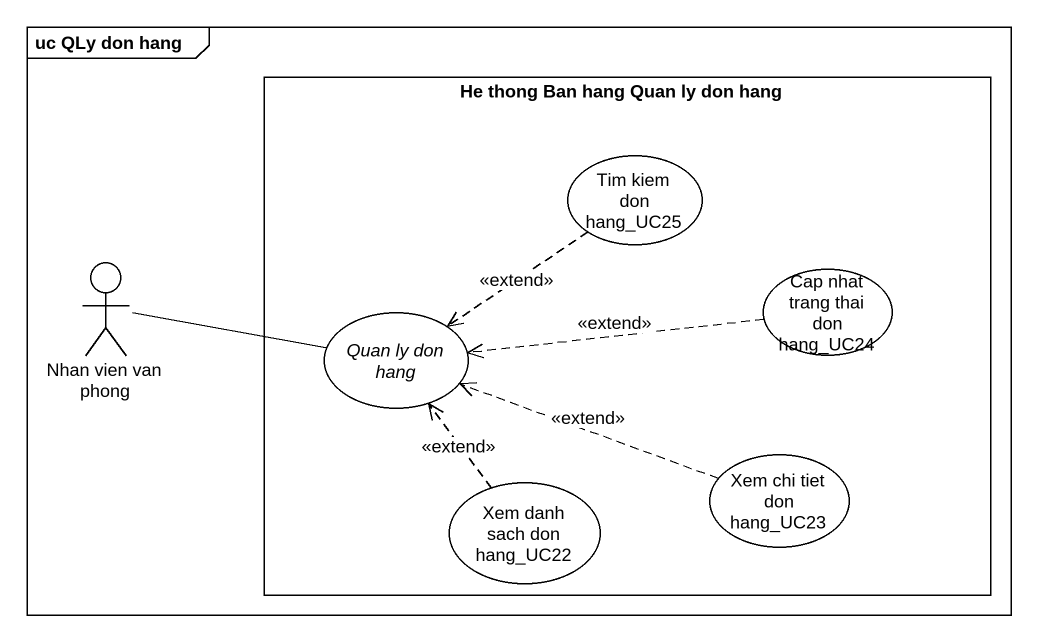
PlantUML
@startuml
mainframe uc QLy don hang
rectangle "He thong Ban hang Quan ly don hang" as He_thong_Ban_hang_Quan_ly {
  usecase "Tim kiem don hang_UC25" as Tim_kiem_don_hang_UC25
  usecase "Quan ly don hang" as Quan_ly_don_hang
  usecase "Cap nhat trang thai don hang_UC24" as Cap_nhat_trang_thai_don
  usecase "Xem danh sach don hang_UC22" as Xem_danh_sach_don_hang_UC22
  usecase "Xem chi tiet don hang_UC23" as Xem_chi_tiet_don_hang_UC23
}
actor "Nhan vien van phong" as Nhan_vien_van_phong
Tim_kiem_don_hang_UC25 ..> Quan_ly_don_hang : <<extend>>
Nhan_vien_van_phong -right- Quan_ly_don_hang
Cap_nhat_trang_thai_don .left.> Quan_ly_don_hang : <<extend>>
Xem_danh_sach_don_hang_UC22 .up.> Quan_ly_don_hang : <<extend>>
Xem_chi_tiet_don_hang_UC23 .left.> Quan_ly_don_hang : <<extend>>
@enduml
